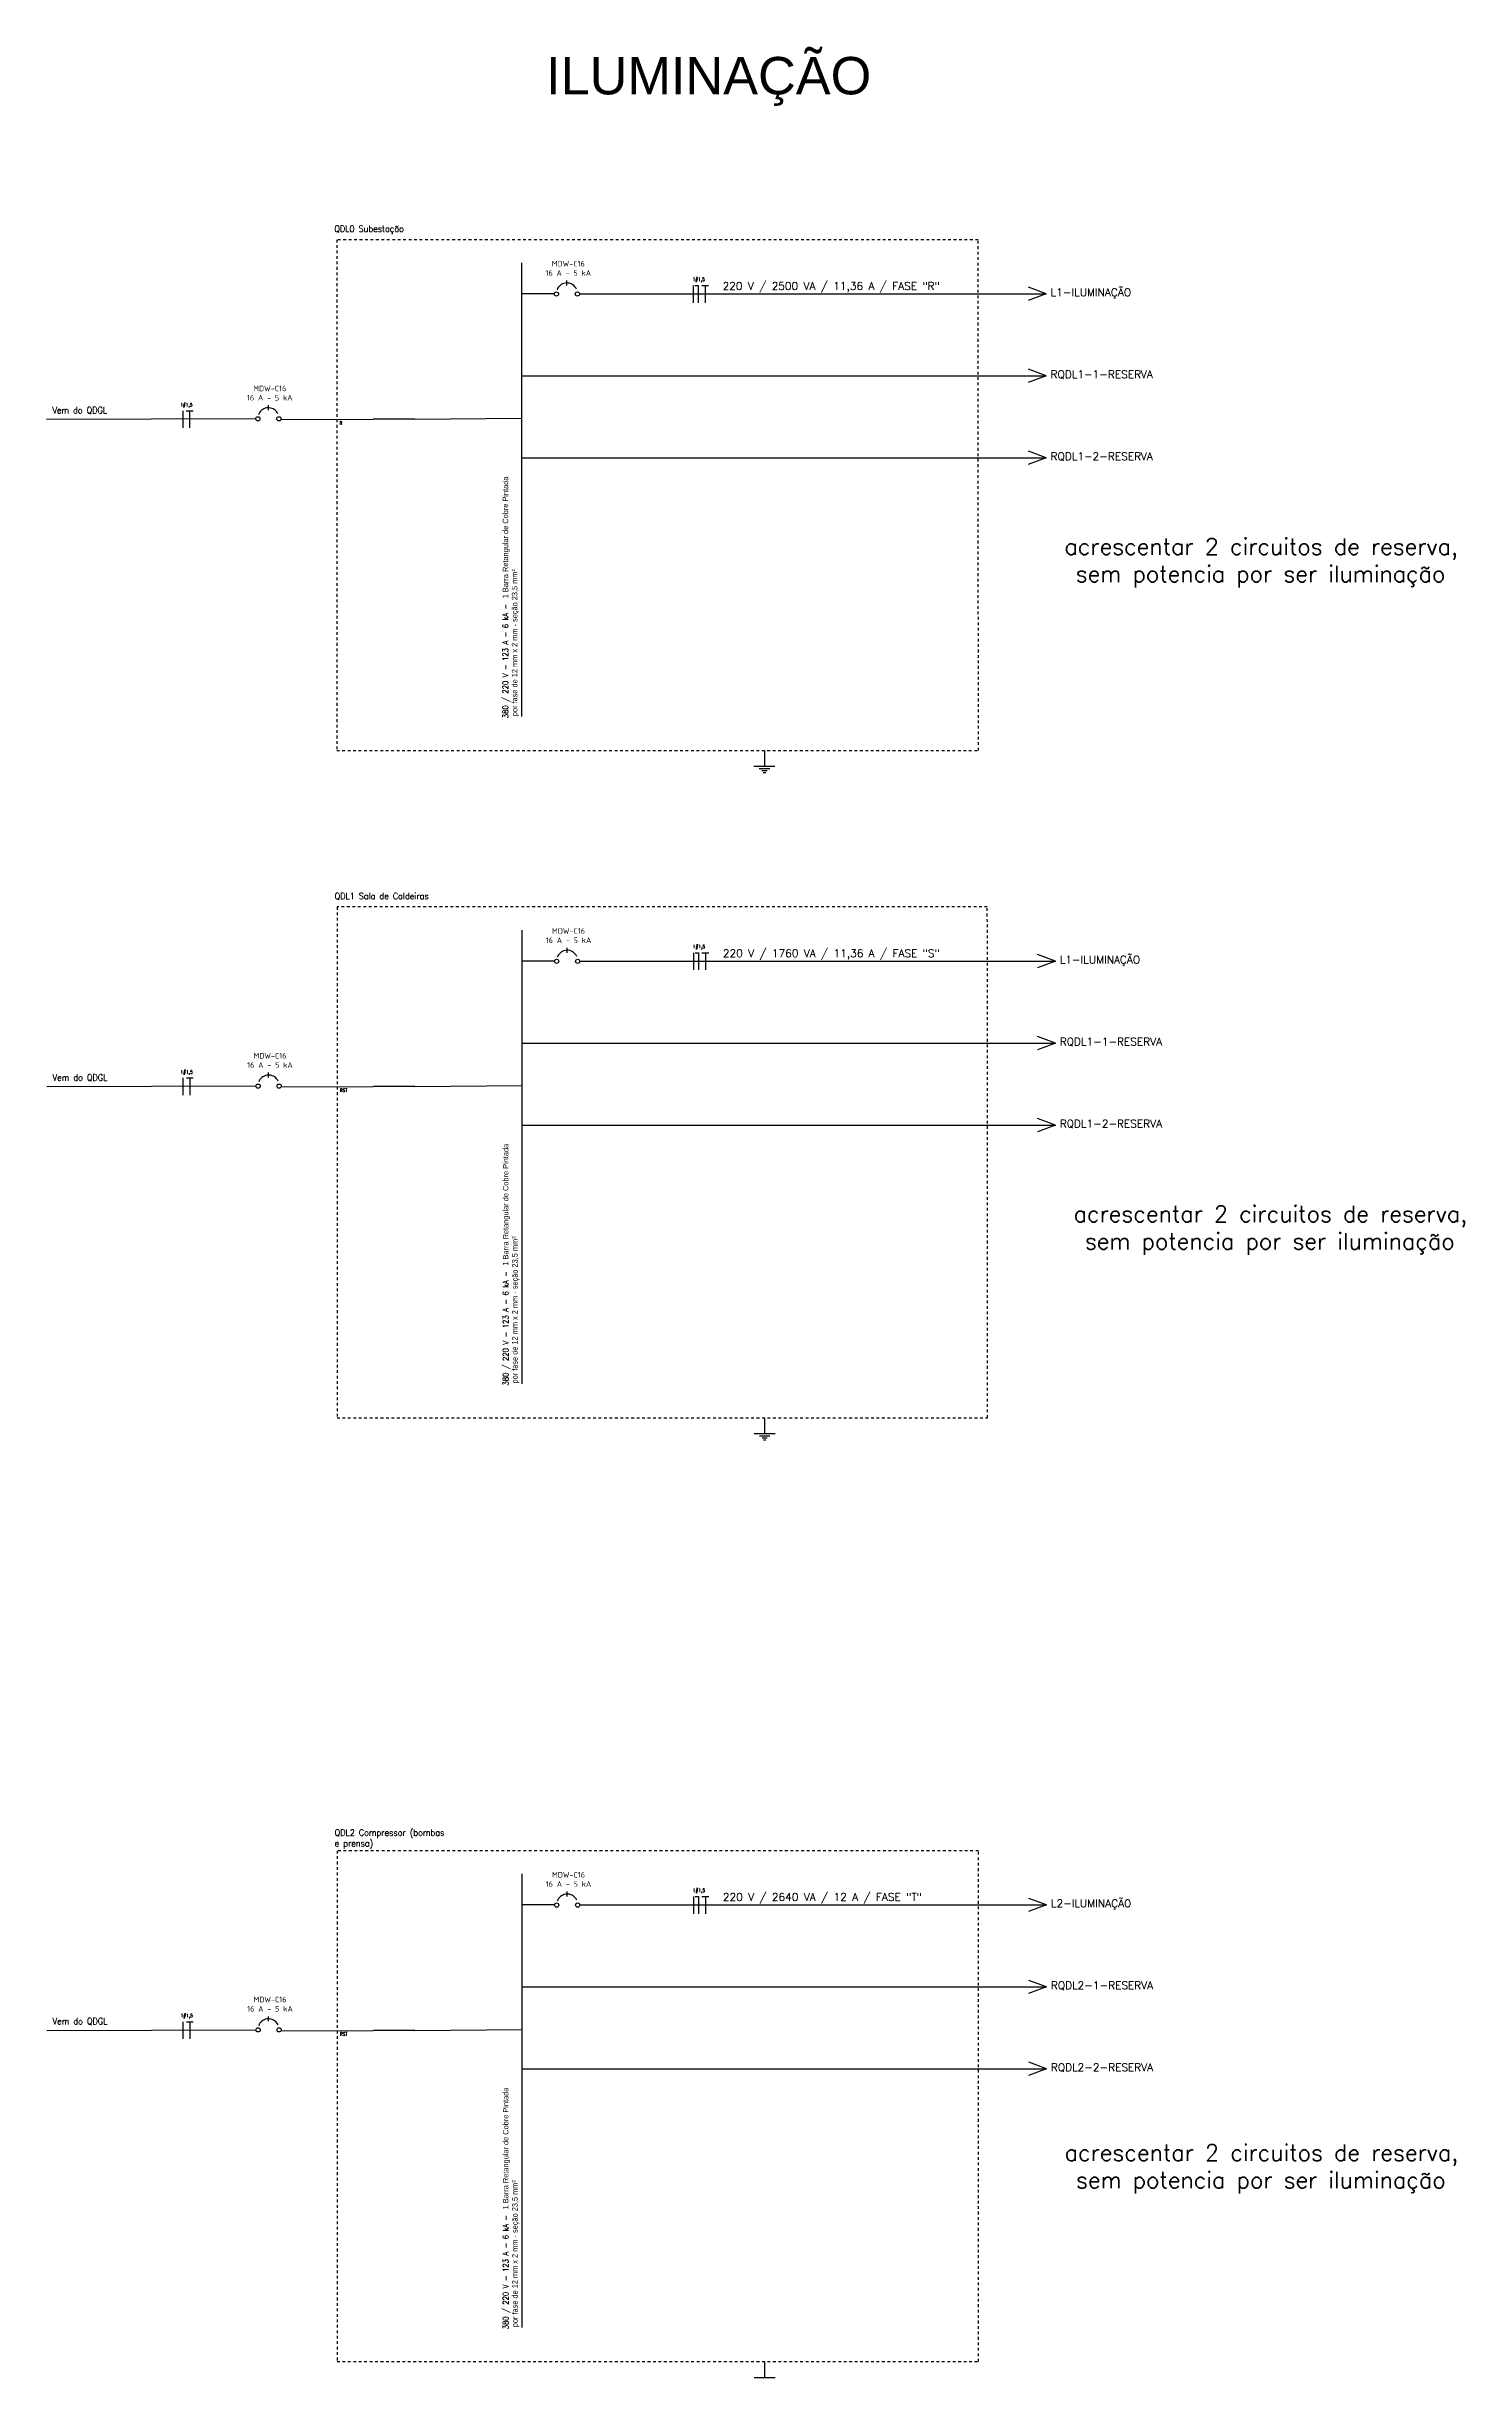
# Model space of a CAD drawing. Extents: x 196 to 641, y -49 to 322.
# Drawn here: x 464.4 to 516.4, y 131.2 to 216.8 of the extents above; entities that cross this region are included whole.
import ezdxf

# ---------------------------------------------------------------- set-up
doc = ezdxf.new("R2010")
doc.units = 0
doc.header["$MEASUREMENT"] = 0
doc.linetypes.add('DASHED2', pattern=[0.375, 0.25, -0.125])
for name, color, linetype in [('_ARQ-TEXTO', 4, 'Continuous'), ('ELET_UNIFILAR_TEXTO', 4, 'Continuous'), ('ELET_UNIFILAR_TEXTO2', 4, 'Continuous'), ('ELT_UNIFILAR_DESENHO', 5, 'Continuous')]:
    doc.layers.add(name, color=color, linetype=linetype)
doc.styles.add('textstyle4', font='arial.ttf')
doc.styles.add('textstyle5', font='')
doc.styles.add('textstyle7', font='romans__.ttf')
doc.styles.get('textstyle5').set_extended_font_data('Standard')

msp = doc.modelspace()

# ---------------------------------------------------------------- linework, layer by layer
at = {"layer": 'ELT_UNIFILAR_DESENHO', "linetype": 'DASHED2', "ltscale": 0.05}
for p, q in [((498.598, 209.695), (475.059, 209.695)), ((475.059, 209.695), (475.059, 190.952)), ((498.606, 190.952), (498.598, 209.695)), ((475.059, 190.952), (498.606, 190.952)), ((498.934, 185.207), (475.068, 185.207)), ((475.068, 185.207), (475.068, 166.463)), ((498.941, 166.463), (498.934, 185.207)), ((475.068, 166.463), (498.941, 166.463)), ((498.607, 150.573), (475.068, 150.573)), ((475.068, 150.573), (475.068, 131.83)), ((498.615, 131.83), (498.607, 150.573)), ((475.068, 131.83), (498.615, 131.83))]:
    msp.add_line(p, q, dxfattribs=at)
at = {"layer": 'ELT_UNIFILAR_DESENHO'}
for p, q in [((481.848, 192.2), (481.848, 208.85)), ((483.505, 208.016), (483.505, 208.197)), ((488.138, 208.015), (488.138, 207.384)), ((488.202, 208.015), (488.328, 208.015)), ((488.328, 208.015), (488.328, 207.384)), ((488.454, 208.015), (488.706, 208.015)), ((488.58, 208.015), (488.58, 207.384)), ((501.095, 207.707), (500.444, 207.948)), ((483.042, 207.707), (481.848, 207.707)), ((483.968, 207.707), (501.095, 207.707)), ((501.095, 207.707), (500.434, 207.465)), ((481.848, 204.699), (501.095, 204.699)), ((501.095, 204.699), (500.434, 204.458)), ((501.095, 204.699), (500.444, 204.94)), ((472.549, 203.437), (472.549, 203.617)), ((472.549, 203.437), (472.549, 203.617)), ((464.41, 203.104), (472.086, 203.128)), ((469.407, 203.42), (469.407, 202.789)), ((469.532, 203.42), (469.785, 203.42)), ((469.658, 203.42), (469.658, 202.789)), ((473.005, 203.091), (476.397, 203.104)), ((477.913, 203.104), (476.4, 203.103)), ((477.913, 203.104), (481.848, 203.141)), ((501.095, 201.691), (500.444, 201.932)), ((481.848, 201.691), (501.095, 201.691)), ((501.095, 201.691), (500.434, 201.45)), ((490.753, 190.952), (490.753, 190.369)), ((490.367, 190.369), (491.139, 190.369)), ((490.56, 190.292), (490.946, 190.292)), ((490.657, 190.215), (490.85, 190.215)), ((490.705, 190.138), (490.802, 190.138)), ((481.857, 167.712), (481.857, 184.362)), ((483.051, 183.219), (481.857, 183.219)), ((483.514, 183.528), (483.514, 183.708)), ((483.977, 183.219), (501.43, 183.219)), ((488.147, 183.527), (488.147, 182.895)), ((488.211, 183.527), (488.337, 183.527)), ((488.337, 183.527), (488.337, 182.895)), ((488.462, 183.527), (488.715, 183.527)), ((488.589, 183.527), (488.589, 182.895)), ((501.43, 183.219), (500.77, 182.977)), ((501.43, 183.219), (500.779, 183.459)), ((481.857, 180.211), (501.43, 180.211)), ((501.43, 180.211), (500.77, 179.97)), ((501.43, 180.211), (500.779, 180.452)), ((469.415, 178.932), (469.415, 178.3)), ((469.541, 178.932), (469.794, 178.932)), ((469.667, 178.932), (469.667, 178.3)), ((472.557, 178.949), (472.557, 179.129)), ((472.557, 178.949), (472.557, 179.129)), ((464.419, 178.616), (472.095, 178.639)), ((473.014, 178.602), (476.405, 178.616)), ((477.922, 178.616), (476.409, 178.615)), ((477.922, 178.616), (481.857, 178.653)), ((481.857, 177.203), (501.43, 177.203)), ((501.43, 177.203), (500.77, 176.962)), ((501.43, 177.203), (500.779, 177.444)), ((490.762, 166.463), (490.762, 165.881)), ((490.376, 165.881), (491.148, 165.881)), ((490.569, 165.804), (490.955, 165.804)), ((490.666, 165.727), (490.859, 165.727)), ((490.714, 165.649), (490.81, 165.649)), ((481.857, 133.078), (481.857, 149.728)), ((483.514, 148.895), (483.514, 149.075)), ((488.147, 148.894), (488.147, 148.262)), ((488.211, 148.894), (488.337, 148.894)), ((488.337, 148.894), (488.337, 148.262)), ((488.462, 148.894), (488.715, 148.894)), ((488.589, 148.894), (488.589, 148.262)), ((483.051, 148.585), (481.857, 148.585)), ((483.977, 148.585), (501.104, 148.585)), ((501.104, 148.585), (500.443, 148.344)), ((501.104, 148.585), (500.453, 148.826)), ((481.857, 145.577), (501.104, 145.577)), ((501.104, 145.577), (500.443, 145.336)), ((501.104, 145.577), (500.453, 145.818)), ((464.419, 143.983), (472.095, 144.006)), ((469.415, 144.299), (469.415, 143.667)), ((469.541, 144.299), (469.794, 144.299)), ((469.667, 144.299), (469.667, 143.667)), ((472.557, 144.315), (472.557, 144.495)), ((472.557, 144.315), (472.557, 144.495)), ((473.014, 143.969), (476.405, 143.983)), ((477.922, 143.983), (476.409, 143.981)), ((477.922, 143.983), (481.857, 144.02)), ((481.857, 142.57), (501.104, 142.57)), ((501.104, 142.57), (500.443, 142.328)), ((501.104, 142.57), (500.453, 142.81)), ((490.762, 131.83), (490.762, 131.247)), ((490.376, 131.247), (491.148, 131.247))]:
    msp.add_line(p, q, dxfattribs=at)
for points in [[(483.855, 207.884), (483.83, 207.928), (483.801, 207.969), (483.766, 208.005), (483.726, 208.037), (483.683, 208.063), (483.637, 208.083), (483.588, 208.097), (483.538, 208.105), (483.488, 208.106), (483.438, 208.101), (483.389, 208.089), (483.342, 208.07), (483.297, 208.046), (483.256, 208.016), (483.22, 207.981), (483.188, 207.942), (483.162, 207.899), (483.142, 207.852)], [(472.898, 203.304), (472.874, 203.348), (472.844, 203.389), (472.809, 203.426), (472.77, 203.457), (472.727, 203.484), (472.681, 203.504), (472.632, 203.518), (472.582, 203.526), (472.532, 203.527), (472.481, 203.521), (472.432, 203.509), (472.385, 203.491), (472.341, 203.467), (472.3, 203.437), (472.264, 203.402), (472.232, 203.363), (472.206, 203.319), (472.186, 203.273)], [(483.864, 183.395), (483.839, 183.44), (483.809, 183.48), (483.774, 183.517), (483.735, 183.548), (483.692, 183.575), (483.646, 183.595), (483.597, 183.609), (483.547, 183.617), (483.497, 183.618), (483.447, 183.612), (483.397, 183.6), (483.35, 183.582), (483.306, 183.558), (483.265, 183.528), (483.229, 183.493), (483.197, 183.454), (483.171, 183.41), (483.151, 183.364)], [(472.907, 178.816), (472.883, 178.86), (472.853, 178.901), (472.818, 178.938), (472.779, 178.969), (472.736, 178.995), (472.689, 179.016), (472.641, 179.03), (472.591, 179.037), (472.541, 179.039), (472.49, 179.033), (472.441, 179.021), (472.394, 179.003), (472.35, 178.978), (472.309, 178.949), (472.273, 178.914), (472.241, 178.874), (472.215, 178.831), (472.195, 178.785)], [(483.864, 148.762), (483.839, 148.806), (483.809, 148.847), (483.774, 148.883), (483.735, 148.915), (483.692, 148.941), (483.646, 148.961), (483.597, 148.976), (483.547, 148.983), (483.497, 148.984), (483.447, 148.979), (483.397, 148.967), (483.35, 148.948), (483.306, 148.924), (483.265, 148.894), (483.229, 148.859), (483.197, 148.82), (483.171, 148.777), (483.151, 148.731)], [(472.907, 144.182), (472.883, 144.227), (472.853, 144.267), (472.818, 144.304), (472.779, 144.336), (472.736, 144.362), (472.689, 144.382), (472.641, 144.396), (472.591, 144.404), (472.541, 144.405), (472.49, 144.4), (472.441, 144.388), (472.394, 144.369), (472.35, 144.345), (472.309, 144.315), (472.273, 144.28), (472.241, 144.241), (472.215, 144.198), (472.195, 144.151)]]:
    msp.add_lwpolyline(points, dxfattribs=at)
for centre in [(483.119, 207.702), (483.891, 207.702), (472.163, 203.122), (472.935, 203.122), (483.128, 183.214), (483.9, 183.214), (472.172, 178.634), (472.944, 178.634), (483.128, 148.58), (483.9, 148.58), (472.172, 144.001), (472.944, 144.001)]:
    msp.add_circle(centre, 0.0772, dxfattribs=at)

# ---------------------------------------------------------------- texts
at = {"layer": '_ARQ-TEXTO', "linetype": 'Continuous', "attachment_point": 1}
for s, insert, char_height, width, style in [('{\\H4x;ILUMINAÇÃO}^I', (482.74, 216.401), 0.34325, 27.38714, 'textstyle4'), ('acrescentar 2 circuitos de reserva,\\P sem potencia por ser iluminação', (501.767, 198.733), 0.60069, 32.85813, 'textstyle7'), ('acrescentar 2 circuitos de reserva,\\P sem potencia por ser iluminação', (502.103, 174.244), 0.60069, 32.85813, 'textstyle7'), ('acrescentar 2 circuitos de reserva,\\P sem potencia por ser iluminação', (501.776, 139.794), 0.60069, 32.85813, 'textstyle7')]:
    msp.add_mtext(s, dxfattribs=dict(at, insert=insert, char_height=char_height, width=width, style=style))
at = {"layer": 'ELET_UNIFILAR_TEXTO', "attachment_point": 1, "style": 'textstyle5'}
for s, insert, char_height, width in [('QDL0 Subestação', (474.972, 210.215), 0.23696, 5.02128), ('\\A1;\\pxqc;1#1,5', (487.847, 208.305), 0.12638, 0.9874), ('\\A1;1#1,5', (469.313, 203.702), 0.1264, 0.9874), ('QDL1 Sala de Caldeiras', (474.981, 185.726), 0.23696, 5.02128), ('\\A1;\\pxqc;1#1,5', (487.856, 183.817), 0.12638, 0.9874), ('\\A1;1#1,5', (469.322, 179.214), 0.1264, 0.9874), ('QDL2 Compressor (bombas e prensa)', (474.981, 151.357), 0.23696, 4.58272), ('\\A1;\\pxqc;1#1,5', (487.856, 149.183), 0.12638, 0.9874), ('\\A1;1#1,5', (469.326, 144.588), 0.1264, 0.9874)]:
    msp.add_mtext(s, dxfattribs=dict(at, insert=insert, char_height=char_height, width=width))
at = {"layer": 'ELET_UNIFILAR_TEXTO', "char_height": 0.20406, "width": 3.87486, "attachment_point": 8, "line_spacing_factor": 0.6, "style": 'textstyle4'}
for insert in [(483.555, 208.372), (472.599, 203.793), (483.564, 183.884), (472.608, 179.305), (483.564, 149.25), (472.608, 144.671)]:
    msp.add_mtext('\\pxsm1;{\\Fisocp|c0;MDW-C16\\P\\Fisocp2|c0;16 A - 5 kA}', dxfattribs=dict(at, insert=insert))
at = {"layer": 'ELET_UNIFILAR_TEXTO', "attachment_point": 1, "style": 'textstyle5'}
for s, insert, char_height in [('Vem do QDGL', (464.623, 203.558), 0.23696), ('R', (475.161, 203.033), 0.126), ('R', (475.161, 203.033), 0.126), ('Vem do QDGL', (464.632, 179.07), 0.23696), ('RST', (475.17, 178.545), 0.1264), ('RST', (475.17, 178.545), 0.1264), ('Vem do QDGL', (464.632, 144.437), 0.23696), ('RST', (475.17, 143.912), 0.1264), ('RST', (475.17, 143.912), 0.1264)]:
    msp.add_mtext(s, dxfattribs=dict(at, insert=insert, char_height=char_height))
at = {"layer": 'ELET_UNIFILAR_TEXTO', "char_height": 0.202345, "attachment_point": 1, "rotation": 90, "style": 'textstyle5'}
for insert in [(481.147, 192.134), (481.156, 167.646), (481.156, 133.013)]:
    msp.add_mtext('\\A1;380 / 220 V - 123 A - 6 kA - {\\A0;\\fArial|b0|i0|c0|p34; \\Ftxt|c0;1 Barra Retangular de Cobre Pintada\\P por fase de 12 mm x 2 mm - seção 23,5 mm\\fArial|b0|i0|c0|p34;²}', dxfattribs=dict(at, insert=insert))
at = {"layer": 'ELET_UNIFILAR_TEXTO2', "char_height": 0.28356, "attachment_point": 1, "style": 'textstyle7'}
for s, insert, width in [('220 V / 2500 VA / 11,36 A / FASE "R"', (489.222, 208.139), 9.25609), ('L1-ILUMINAÇÃO', (501.256, 207.904), 3.00015), ('RQDL1-1-RESERVA', (501.256, 204.896), 3.00015), ('RQDL1-2-RESERVA', (501.256, 201.888), 3.00015), ('220 V / 1760 VA / 11,36 A / FASE "S"', (489.231, 183.651), 9.95203), ('L1-ILUMINAÇÃO', (501.591, 183.415), 3.00015), ('RQDL1-1-RESERVA', (501.591, 180.408), 3.00015), ('RQDL1-2-RESERVA', (501.591, 177.4), 3.00015), ('220 V / 2640 VA / 12 A / FASE "T"', (489.231, 149.017), 9.25609), ('L2-ILUMINAÇÃO', (501.265, 148.782), 3.00015), ('RQDL2-1-RESERVA', (501.265, 145.774), 3.00015), ('RQDL2-2-RESERVA', (501.265, 142.766), 3.00015)]:
    msp.add_mtext(s, dxfattribs=dict(at, insert=insert, width=width))

doc.saveas('drawing.dxf')
